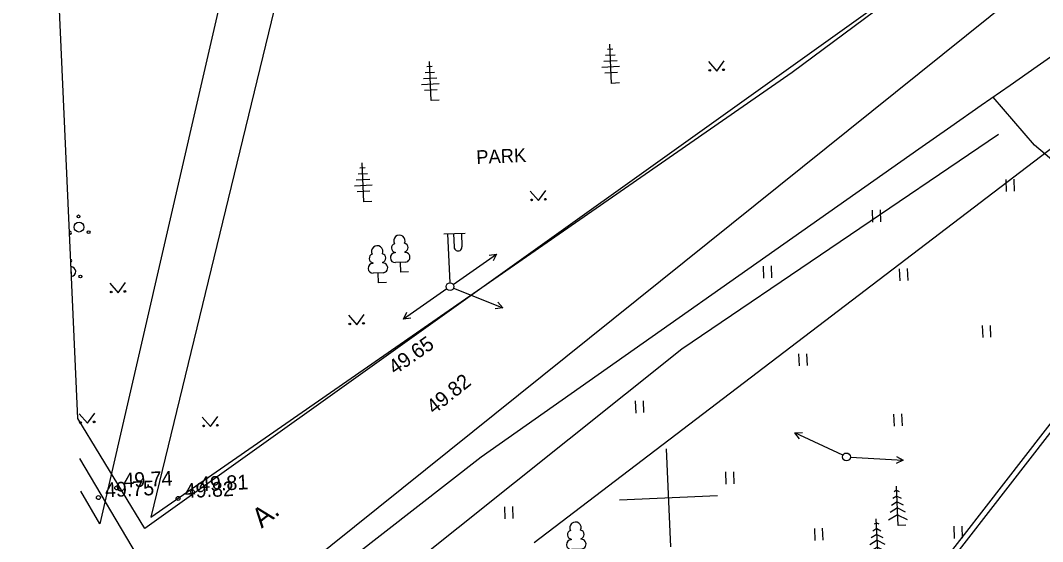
# Model space of a CAD drawing. Extents: x 641517 to 641719, y 6455721 to 6455847.
# Drawn here: x 641517.1 to 641569.2, y 6455766.6 to 6455793.2 of the extents above; entities that cross this region are included whole.
import ezdxf

# ---------------------------------------------------------------- set-up
doc = ezdxf.new("R2010")
doc.units = 0
for name, color, linetype in [('Level 10', 7, 'Continuous'), ('Level 11', 7, 'Continuous'), ('Level 12', 7, 'Continuous'), ('Level 15', 7, 'Continuous'), ('Level 21', 7, 'Continuous'), ('Level 22', 7, 'Continuous'), ('Level 27', 7, 'Continuous'), ('Level 29', 7, 'Continuous'), ('Level 30', 7, 'Continuous'), ('Level 31', 7, 'Continuous'), ('Level 4', 7, 'Continuous'), ('Level 40', 7, 'Continuous'), ('Level 54', 7, 'Continuous'), ('Level 57', 7, 'Continuous'), ('Level 58', 7, 'Continuous'), ('Level 61', 7, 'Continuous'), ('Level 7', 7, 'Continuous')]:
    doc.layers.add(name, color=color, linetype=linetype)

# ---------------------------------------------------------------- blocks, each defined once
blk = doc.blocks.new('PUNKT9')
at = {"layer": 'Level 12'}
blk.add_circle((0, 0), 100, dxfattribs=at)
blk = doc.blocks.new('KLAIP1')
at = {"layer": 'Level 7'}
for p, q in [((-250, 1032), (-250, 1000)), ((250, 1032), (250, 1000)), ((250, 500), (-250, 500)), ((0, 0), (0, 500)), ((400, 0), (0, 0))]:
    blk.add_line(p, q, dxfattribs=at)
for centre, radius, start, end in [((0, 1600), 292, 332.5799, 207.4201), ((-200, 1250), 224, 105.2441, 257.079), ((200, 1250), 224, 282.921, 74.7559), ((-250, 750), 250, 90, 270), ((250, 750), 250, 270, 90)]:
    blk.add_arc(centre, radius, start, end, dxfattribs=at)
blk = doc.blocks.new('KHEIN6')
at = {"layer": 'Level 15'}
for p, q in [((0, 620.11), (0, 0)), ((405.61, 608.83), (405.61, 0))]:
    blk.add_line(p, q, dxfattribs=at)
blk = doc.blocks.new('KMURU5')
at = {"layer": 'Level 15'}
for p, q in [((-403, 505), (0, 0)), ((0, 0), (397, 505))]:
    blk.add_line(p, q, dxfattribs=at)
for centre, radius in [((-353, 55), 42.8), ((347, 55), 45.2)]:
    blk.add_circle(centre, radius, dxfattribs=at)
blk = doc.blocks.new('KLEHI0')
at = {"layer": 'Level 7'}
for p, q in [((-136.96, 1750), (136.96, 1750)), ((0, 0), (0, 2000)), ((-345.65, 1150), (345.65, 1150)), ((-241.3, 1450), (241.3, 1450)), ((-450, 850), (450, 850)), ((-325, 550), (325, 550)), ((400, 0), (0, 0))]:
    blk.add_line(p, q, dxfattribs=at)
blk = doc.blocks.new('KKUUS6')
at = {"layer": 'Level 7'}
for p, q in [((0, 1800), (-125.94, 1730.03)), ((0, 0), (0, 2000)), ((0, 1800), (125.94, 1730.03)), ((0, 1200), (-297.95, 1034.47)), ((0, 1500), (-211.95, 1382.25)), ((0, 1500), (211.95, 1382.25)), ((0, 1200), (297.95, 1034.47)), ((0, 550), (-475.29, 285.95)), ((0, 900), (-383.96, 686.69)), ((0, 900), (383.96, 686.69)), ((0, 550), (475.29, 285.95)), ((400, 0), (0, 0))]:
    blk.add_line(p, q, dxfattribs=at)
blk = doc.blocks.new('KVPOS2')
at = {"layer": 'Level 29'}
for p, q in [((-200, 2700), (900, 2700)), ((0, 2700), (0, 200)), ((300, 2700), (300, 2000)), ((700, 2700), (700, 2000))]:
    blk.add_line(p, q, dxfattribs=at)
blk.add_circle((0, 0), 200, dxfattribs=at)
blk.add_arc((500, 2000), 200, 179.9393, 0.0607, dxfattribs=at)
blk = doc.blocks.new('KMNOO2')
at = {"layer": 'Level 27'}
for p, q in [((200, 0), (2900, 0)), ((2553.76, 176.18), (2900, 0)), ((2900, 0), (2553.76, -186.54))]:
    blk.add_line(p, q, dxfattribs=at)
blk = doc.blocks.new('KMNOL2')
at = {"layer": 'Level 27'}
for p, q in [((200, 0), (2900, 0)), ((2553.76, 176.18), (2900, 0)), ((2900, 0), (2553.76, -186.54))]:
    blk.add_line(p, q, dxfattribs=at)
blk.add_circle((0, 0), 200, dxfattribs=at)
blk = doc.blocks.new('VKOR20')
at = {"layer": 'Level 4'}
for p, q in [((0, 2500), (0, -2500)), ((-2500, 0), (2500, 0))]:
    blk.add_line(p, q, dxfattribs=at)

msp = doc.modelspace()

# ---------------------------------------------------------------- linework, layer by layer
at = {"layer": 'Level 10'}
for points in [[(641566.956, 6455787.356), (641550.81, 6455776.388), (641536.523, 6455764.976), (641529.317, 6455758.085)], [(641519.569, 6455782.391), (641519.574, 6455782.264)], [(641519.632, 6455780.978), (641519.638, 6455780.841)], [(641519.648, 6455780.609), (641519.671, 6455780.111)]]:
    msp.add_lwpolyline(points, dxfattribs=at)
for centre, radius in [((641520.041, 6455783.174), 0.0707), ((641520.065, 6455782.625), 0.25), ((641520.553, 6455782.371), 0.0707), ((641520.132, 6455780.106), 0.0707)]:
    msp.add_circle(centre, radius, dxfattribs=at)
for centre, radius, start, end in [((641519.602, 6455782.329), 0.0707, 247.1499, 117.9782), ((641519.619, 6455780.909), 0.0707, 285.2014, 79.9267), ((641519.644, 6455780.359), 0.25, 276.1118, 89.0163)]:
    msp.add_arc(centre, radius, start, end, dxfattribs=at)
at = {"layer": 'Level 15'}
msp.add_line((641584.972, 6455808.186), (641520.724, 6455756.582), dxfattribs=at)
at = {"layer": 'Level 21'}
for points in [[(641542.401, 6455737.234), (641557.972, 6455757.577), (641573.499, 6455777.589)], [(641542.621, 6455737.066), (641558.191, 6455757.408), (641573.717, 6455777.419)]]:
    msp.add_lwpolyline(points, dxfattribs=at)
at = {"layer": 'Level 22'}
msp.add_line((641520.087, 6455770.814), (641523.022, 6455765.844), dxfattribs=at)
at = {"layer": 'Level 30'}
msp.add_line((641562.895, 6455786.606), (641540.569, 6455770.886), dxfattribs=at)
for points in [[(641517.7, 6455824.115), (641528.733, 6455822.395), (641531.93, 6455819.469), (641531.937, 6455814.429), (641521.117, 6455767.478), (641520.162, 6455769.144)], [(641587.165, 6455774.017), (641579.523, 6455779.464), (641578.703, 6455778.453), (641568.792, 6455786.807), (641566.695, 6455789.258)], [(641540.569, 6455770.886), (641527.346, 6455760.565), (641527.322, 6455759.709), (641541.109, 6455735.169)]]:
    msp.add_lwpolyline(points, dxfattribs=at)
msp.add_lwpolyline([(641581.879, 6455809.432), (641584.793, 6455812.85), (641578.793, 6455814.773), (641538.191, 6455821.503), (641536.302, 6455819.665), (641523.73, 6455767.814), (641556.442, 6455790.54)], close=True, dxfattribs=at)
msp.add_open_spline([(641634.475, 6455807.683), (641634.126, 6455810.326), (641633.592, 6455811.947), (641631.856, 6455812.948), (641626.821, 6455812.055), (641611.35, 6455809.975), (641604.213, 6455809.09), (641600.006, 6455808.492), (641595.106, 6455806.885), (641590.936, 6455805.002), (641586.55, 6455802.707), (641580.814, 6455799.16), (641562.895, 6455786.606)], degree=3, dxfattribs=at)
at = {"layer": 'Level 40'}
for points in [[(641519.996, 6455772.848), (641517.075, 6455838.068), (641575.063, 6455840.665)], [(641575.063, 6455840.665), (641585.757, 6455811.8), (641523.416, 6455767.247), (641519.996, 6455772.848)], [(641543.271, 6455766.519), (641571.535, 6455788.085), (641580.056, 6455782.661), (641630.809, 6455762.261), (641627.733, 6455756.968), (641607.457, 6455725.258)]]:
    msp.add_lwpolyline(points, dxfattribs=at)
at = {"layer": 'Level 54'}
msp.add_line((641523.416, 6455767.247), (641523.416, 6455767.247), dxfattribs=at)

# ---------------------------------------------------------------- block references
at = {"layer": 'Level 10', "xscale": 0.0009999999999999998, "yscale": 0.001, "rotation": 2.5640455453467306}
for name, p in [('KLEHI0', (641547.226, 6455789.964)), ('KLEHI0', (641538.026, 6455789.081)), ('KMURU5', (641552.593, 6455790.589)), ('KLEHI0', (641534.599, 6455783.909)), ('KHEIN6', (641567.361, 6455784.44)), ('KMURU5', (641543.504, 6455783.976)), ('KHEIN6', (641560.542, 6455782.873)), ('KLAIP1', (641536.477, 6455780.324)), ('KLAIP1', (641535.343, 6455779.786)), ('KHEIN6', (641554.984, 6455780.02)), ('KHEIN6', (641554.984, 6455780.02)), ('KHEIN6', (641561.926, 6455779.879)), ('KMURU5', (641522.062, 6455779.271)), ('KMURU5', (641534.23, 6455777.644)), ('KHEIN6', (641566.157, 6455776.984)), ('KHEIN6', (641556.79, 6455775.537)), ('KHEIN6', (641548.456, 6455773.136)), ('KMURU5', (641520.494, 6455772.611)), ('KMURU5', (641526.773, 6455772.442)), ('KHEIN6', (641561.643, 6455772.464)), ('KHEIN6', (641553.061, 6455769.51)), ('KKUUS6', (641561.844, 6455767.397)), ('KHEIN6', (641541.788, 6455767.733)), ('KLAIP1', (641545.457, 6455765.68)), ('KKUUS6', (641560.819, 6455765.739)), ('KHEIN6', (641557.599, 6455766.629)), ('KHEIN6', (641564.707, 6455766.737))]:
    msp.add_blockref(name, p, dxfattribs=at)
at = {"layer": 'Level 11', "xscale": 0.0009999999999999998, "yscale": 0.001, "rotation": 2.5640455453467306}
msp.add_blockref('KVPOS2', (641538.987, 6455779.586), dxfattribs=at)
at = {"layer": 'Level 12'}
for name, p, xscale, yscale, rotation in [('KMNOO2', (641538.987, 6455779.586), 0.001, 0.0009999999999999998, 34.96531667488597), ('KMNOO2', (641538.987, 6455779.586), 0.0009999999999999998, 0.0010000000000000002, -145.03468332511406), ('KMNOO2', (641538.987, 6455779.586), 0.0009999999999999998, 0.001, -21.891387654150737), ('KMNOL2', (641559.208, 6455770.895), 0.001, 0.001, 155.0800361822733), ('KMNOL2', (641559.208, 6455770.895), 0.0009999999999999998, 0.0010000000000000002, -3.2782739802238923)]:
    msp.add_blockref(name, p, dxfattribs=dict(at, xscale=xscale, yscale=yscale, rotation=rotation))
at = {"layer": 'Level 31', "xscale": 0.0009999999999999998, "yscale": 0.001, "rotation": 2.5640455453467306}
for p in [(641521.989, 6455769.313), (641525.852, 6455769.116), (641521.052, 6455768.818), (641525.118, 6455768.775)]:
    msp.add_blockref('PUNKT9', p, dxfattribs=at)
at = {"layer": 'Level 61', "xscale": 0.0009999999999999998, "yscale": 0.001, "rotation": 2.5640455453467306}
msp.add_blockref('VKOR20', (641550.126, 6455768.808), dxfattribs=at)

# ---------------------------------------------------------------- texts
at = {"layer": 'Level 31'}
for s, rotation, p in [('49.65', 34.9505, (641536.183, 6455775.063)), ('49.82', 38.7748, (641538.166, 6455773.042)), ('49.74', 2.564, (641522.338, 6455769.328)), ('49.75', 2.564, (641521.402, 6455768.834)), ('49.82', 2.564, (641525.468, 6455768.791)), ('49.81', 2.564, (641526.202, 6455769.132))]:
    msp.add_text(s, height=0.75, rotation=rotation, dxfattribs=at).set_placement(p)
at = {"layer": 'Level 57'}
msp.add_text('PARK', height=0.7, rotation=2.564, dxfattribs=at).set_placement((641540.34, 6455785.843))
at = {"layer": 'Level 58'}
msp.add_text('A.', height=1, rotation=38.1982, dxfattribs=at).set_placement((641529.378, 6455767.225))

doc.saveas('drawing.dxf')
